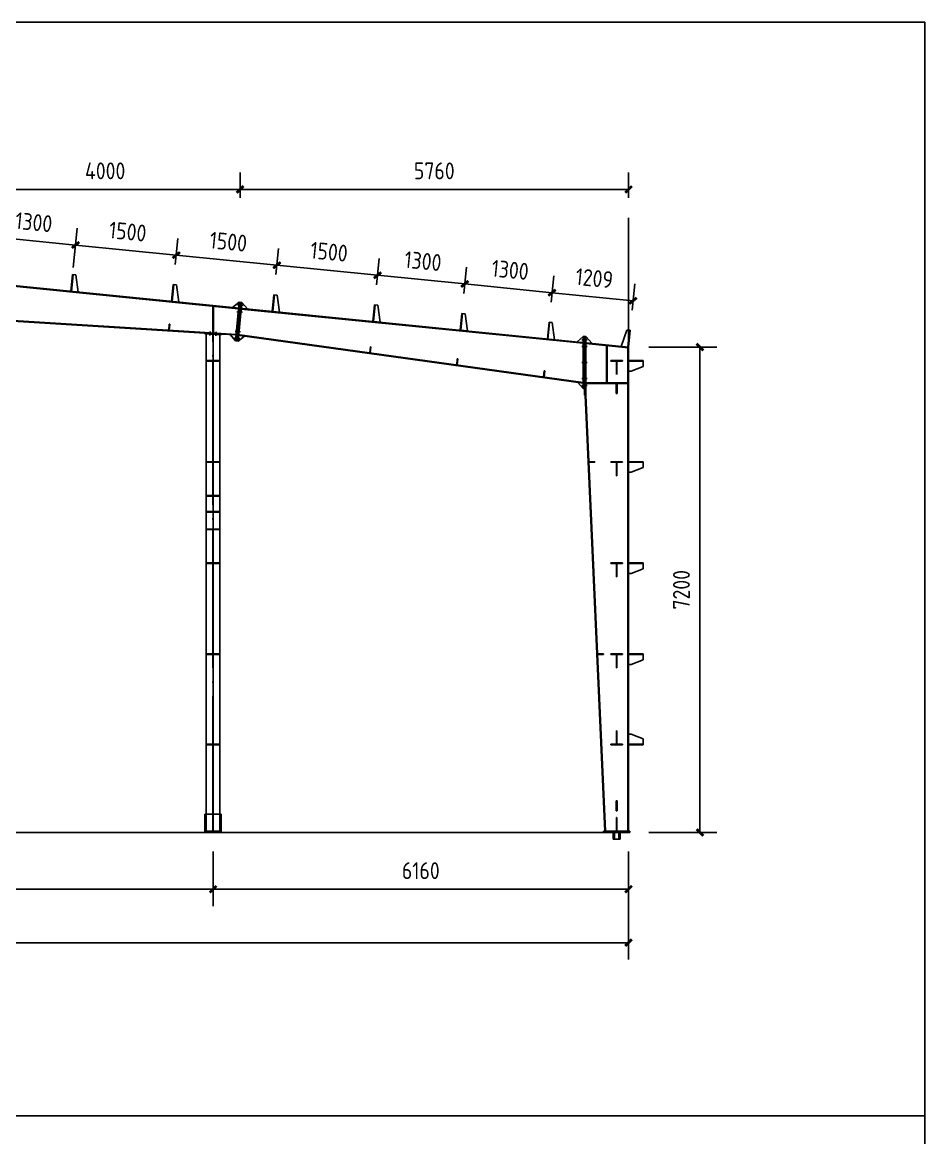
# Model space of a CAD drawing. Extents: x 810015 to 1451442, y -271755 to 145013.
# Drawn here: x 1269975 to 1283356, y -2031 to 14515 of the extents above; entities that cross this region are included whole.
import ezdxf

# ---------------------------------------------------------------- set-up
doc = ezdxf.new("R2010")
doc.units = 0
doc.header["$LTSCALE"] = 1000
doc.header["$MEASUREMENT"] = 0
doc.linetypes.add('DOTE', pattern=[2.42, 2, -0.2, 0.02, -0.2])
doc.layers.add('DOTE', color=1, linetype='Continuous')
doc.styles.get("Standard").update_dxf_attribs({"font": 'gbenor.shx', "bigfont": 'gbcbig.shx'})
doc.dimstyles.get("Standard").update_dxf_attribs({"dimscale": 100, "dimtxt": 2.5, "dimasz": 1, "dimexe": 2.5, "dimexo": 3, "dimgap": 1.5, "dimtad": 1, "dimdec": 0, "dimzin": 0, "dimdsep": 46, "dimtxsty": 'Standard', "dimblk": 'ARCHTICK', "dimcen": 0.09, "dimadec": 0, "dimazin": 0, "dimtfac": 1, "dimtdec": 0, "dimtix": 1, "dimtmove": 2, "dimatfit": 3, "dimfxl": 1, "dimtolj": 1, "dimtzin": 0, "dimarcsym": 0})

# ---------------------------------------------------------------- blocks, each defined once
blk = doc.blocks.new('_ArchTick')
at = {"color": 0, "linetype": 'ByBlock', "const_width": 0.4}
blk.add_lwpolyline([(-0.5, -0.5), (0.5, 0.5)], dxfattribs=at)
blk = doc.blocks.new('*D7')
at = {"color": 0, "lineweight": -2}
for p, q in [((1269204, 11913), (1269204, 12286)), ((1273204, 11913), (1273204, 12286)), ((1269204, 12036), (1273204, 12036))]:
    blk.add_line(p, q, dxfattribs=at)
at = {"layer": 'Defpoints', "color": 0}
for p in [(1273204, 12036), (1269204, 11613), (1273204, 11613)]:
    blk.add_point(p, dxfattribs=at)
at = {"color": 0, "lineweight": -2, "xscale": 100, "yscale": 100, "zscale": 100, "rotation": 180}
blk.add_blockref('_ArchTick', (1269204, 12036), dxfattribs=at)
at = {"color": 0, "lineweight": -2, "xscale": 100, "yscale": 100, "zscale": 100}
blk.add_blockref('_ArchTick', (1273204, 12036), dxfattribs=at)
at = {"color": 0, "insert": (1271204, 12311), "char_height": 250, "attachment_point": 5}
blk.add_mtext('\\A1;4000', dxfattribs=at)
blk = doc.blocks.new('*D448')
at = {"color": 0, "lineweight": -2}
for p, q in [((1273204, 11913), (1273204, 12286)), ((1278964, 11913), (1278964, 12286)), ((1273204, 12036), (1278964, 12036))]:
    blk.add_line(p, q, dxfattribs=at)
at = {"layer": 'Defpoints', "color": 0}
for p in [(1278964, 12036), (1273204, 11613), (1278964, 11613)]:
    blk.add_point(p, dxfattribs=at)
at = {"color": 0, "lineweight": -2, "xscale": 100, "yscale": 100, "zscale": 100, "rotation": 180}
blk.add_blockref('_ArchTick', (1273204, 12036), dxfattribs=at)
at = {"color": 0, "lineweight": -2, "xscale": 100, "yscale": 100, "zscale": 100}
blk.add_blockref('_ArchTick', (1278964, 12036), dxfattribs=at)
at = {"color": 0, "insert": (1276084, 12311), "char_height": 250, "attachment_point": 5}
blk.add_mtext('\\A1;5760', dxfattribs=at)
blk = doc.blocks.new('*D487')
at = {"color": 0, "lineweight": -2}
for p, q in [((1269433, 10952), (1269496, 11589)), ((1270731, 10876), (1270790, 11459)), ((1269471, 11340), (1270765, 11211))]:
    blk.add_line(p, q, dxfattribs=at)
at = {"layer": 'Defpoints', "color": 0}
for p in [(1270765, 11211), (1269403, 10653), (1270702, 10577)]:
    blk.add_point(p, dxfattribs=at)
at = {"color": 0, "lineweight": -2, "xscale": 100, "yscale": 100, "zscale": 100}
for p, rotation in [((1269471, 11340), 174.2894068627425), ((1270765, 11211), 354.2894068627426)]:
    blk.add_blockref('_ArchTick', p, dxfattribs=dict(at, rotation=rotation))
at = {"color": 0, "insert": (1270146, 11549), "char_height": 250, "attachment_point": 5, "rotation": 354.2894}
blk.add_mtext('\\A1;1300', dxfattribs=at)
blk = doc.blocks.new('*D494')
at = {"color": 0, "lineweight": -2}
for p, q in [((1270751, 11071), (1270790, 11459)), ((1272244, 10922), (1272282, 11310)), ((1270765, 11211), (1272258, 11061))]:
    blk.add_line(p, q, dxfattribs=at)
at = {"layer": 'Defpoints', "color": 0}
for p in [(1272258, 11061), (1270721, 10772), (1272214, 10623)]:
    blk.add_point(p, dxfattribs=at)
at = {"color": 0, "lineweight": -2, "xscale": 100, "yscale": 100, "zscale": 100}
for p, rotation in [((1270765, 11211), 174.2894068624875), ((1272258, 11061), 354.2894068624875)]:
    blk.add_blockref('_ArchTick', p, dxfattribs=dict(at, rotation=rotation))
at = {"color": 0, "insert": (1271539, 11410), "char_height": 250, "attachment_point": 5, "rotation": 354.2894}
blk.add_mtext('\\A1;1500', dxfattribs=at)
blk = doc.blocks.new('*D495')
at = {"color": 0, "lineweight": -2}
for p, q in [((1272244, 10922), (1272282, 11310)), ((1273736, 10772), (1273775, 11161)), ((1272258, 11061), (1273750, 10912))]:
    blk.add_line(p, q, dxfattribs=at)
at = {"layer": 'Defpoints', "color": 0}
for p in [(1273750, 10912), (1272214, 10623), (1273706, 10474)]:
    blk.add_point(p, dxfattribs=at)
at = {"color": 0, "lineweight": -2, "xscale": 100, "yscale": 100, "zscale": 100}
for p, rotation in [((1272258, 11061), 174.2894068627425), ((1273750, 10912), 354.2894068627426)]:
    blk.add_blockref('_ArchTick', p, dxfattribs=dict(at, rotation=rotation))
at = {"color": 0, "insert": (1273031, 11260), "char_height": 250, "attachment_point": 5, "rotation": 354.2894}
blk.add_mtext('\\A1;1500', dxfattribs=at)
blk = doc.blocks.new('*D496')
at = {"color": 0, "lineweight": -2}
for p, q in [((1273736, 10772), (1273775, 11161)), ((1275229, 10623), (1275267, 11012)), ((1273750, 10912), (1275243, 10763))]:
    blk.add_line(p, q, dxfattribs=at)
at = {"layer": 'Defpoints', "color": 0}
for p in [(1275243, 10763), (1273706, 10474), (1275199, 10325)]:
    blk.add_point(p, dxfattribs=at)
at = {"color": 0, "lineweight": -2, "xscale": 100, "yscale": 100, "zscale": 100}
for p, rotation in [((1273750, 10912), 174.2894068627425), ((1275243, 10763), 354.2894068627426)]:
    blk.add_blockref('_ArchTick', p, dxfattribs=dict(at, rotation=rotation))
at = {"color": 0, "insert": (1274524, 11111), "char_height": 250, "attachment_point": 5, "rotation": 354.2894}
blk.add_mtext('\\A1;1500', dxfattribs=at)
blk = doc.blocks.new('*D461')
at = {"color": 0, "lineweight": -2}
for p, q in [((1275229, 10623), (1275267, 11012)), ((1275243, 10763), (1276536, 10634)), ((1276522, 10494), (1276561, 10882))]:
    blk.add_line(p, q, dxfattribs=at)
at = {"layer": 'Defpoints', "color": 0}
for p in [(1276536, 10634), (1275199, 10325), (1276492, 10195)]:
    blk.add_point(p, dxfattribs=at)
at = {"color": 0, "lineweight": -2, "xscale": 100, "yscale": 100, "zscale": 100}
for p, rotation in [((1275243, 10763), 174.2894068627425), ((1276536, 10634), 354.2894068627426)]:
    blk.add_blockref('_ArchTick', p, dxfattribs=dict(at, rotation=rotation))
at = {"color": 0, "insert": (1275917, 10972), "char_height": 250, "attachment_point": 5, "rotation": 354.2894}
blk.add_mtext('\\A1;1300', dxfattribs=at)
blk = doc.blocks.new('*D462')
at = {"color": 0, "lineweight": -2}
for p, q in [((1276522, 10494), (1276561, 10882)), ((1276536, 10634), (1277830, 10504)), ((1277816, 10364), (1277855, 10753))]:
    blk.add_line(p, q, dxfattribs=at)
at = {"layer": 'Defpoints', "color": 0}
for p in [(1277830, 10504), (1276492, 10195), (1277786, 10066)]:
    blk.add_point(p, dxfattribs=at)
at = {"color": 0, "lineweight": -2, "xscale": 100, "yscale": 100, "zscale": 100}
for p, rotation in [((1276536, 10634), 174.2894068627425), ((1277830, 10504), 354.2894068627426)]:
    blk.add_blockref('_ArchTick', p, dxfattribs=dict(at, rotation=rotation))
at = {"color": 0, "insert": (1277210, 10842), "char_height": 250, "attachment_point": 5, "rotation": 354.2894}
blk.add_mtext('\\A1;1300', dxfattribs=at)
blk = doc.blocks.new('*D463')
at = {"color": 0, "lineweight": -2}
for p, q in [((1277816, 10364), (1277855, 10753)), ((1279018, 10244), (1279057, 10633)), ((1277830, 10504), (1279032, 10384))]:
    blk.add_line(p, q, dxfattribs=at)
at = {"layer": 'Defpoints', "color": 0}
for p in [(1279032, 10384), (1277786, 10066), (1278989, 9946)]:
    blk.add_point(p, dxfattribs=at)
at = {"color": 0, "lineweight": -2, "xscale": 100, "yscale": 100, "zscale": 100}
for p, rotation in [((1277830, 10504), 174.2894068627425), ((1279032, 10384), 354.2894068627426)]:
    blk.add_blockref('_ArchTick', p, dxfattribs=dict(at, rotation=rotation))
at = {"color": 0, "insert": (1278458, 10718), "char_height": 250, "attachment_point": 5, "rotation": 354.2894}
blk.add_mtext('\\A1;1209', dxfattribs=at)
blk = doc.blocks.new('*D464')
at = {"color": 0, "lineweight": -2}
for p, q in [((1259444, 2217), (1259444, 612)), ((1278964, 2217), (1278964, 612)), ((1259444, 862), (1278964, 862))]:
    blk.add_line(p, q, dxfattribs=at)
at = {"layer": 'Defpoints', "color": 0}
for p in [(1259444, 2517), (1278964, 2517), (1278964, 862)]:
    blk.add_point(p, dxfattribs=at)
at = {"color": 0, "lineweight": -2, "xscale": 100, "yscale": 100, "zscale": 100, "rotation": 180}
blk.add_blockref('_ArchTick', (1259444, 862), dxfattribs=at)
at = {"color": 0, "lineweight": -2, "xscale": 100, "yscale": 100, "zscale": 100}
blk.add_blockref('_ArchTick', (1278964, 862), dxfattribs=at)
at = {"color": 0, "insert": (1269204, 1137), "char_height": 250, "attachment_point": 5}
blk.add_mtext('\\A1;19520', dxfattribs=at)
blk = doc.blocks.new('*D465')
at = {"color": 0, "lineweight": -2}
for p, q in [((1279264, 9697), (1280274, 9697)), ((1280024, 2497), (1280024, 9697)), ((1279264, 2497), (1280274, 2497))]:
    blk.add_line(p, q, dxfattribs=at)
at = {"layer": 'Defpoints', "color": 0}
for p in [(1278964, 9697), (1280024, 9697), (1278964, 2497)]:
    blk.add_point(p, dxfattribs=at)
at = {"color": 0, "lineweight": -2, "xscale": 100, "yscale": 100, "zscale": 100}
for p, rotation in [((1280024, 9697), 90), ((1280024, 2497), 270)]:
    blk.add_blockref('_ArchTick', p, dxfattribs=dict(at, rotation=rotation))
at = {"color": 0, "insert": (1279749, 6097), "char_height": 250, "attachment_point": 5, "rotation": 90}
blk.add_mtext('\\A1;7200', dxfattribs=at)
blk = doc.blocks.new('*D467')
at = {"color": 0, "lineweight": -2}
for p, q in [((1265604, 2217), (1265604, 1405)), ((1272804, 2217), (1272804, 1405)), ((1265604, 1655), (1272804, 1655))]:
    blk.add_line(p, q, dxfattribs=at)
at = {"layer": 'Defpoints', "color": 0}
for p in [(1265604, 2517), (1272804, 2517), (1272804, 1655)]:
    blk.add_point(p, dxfattribs=at)
at = {"color": 0, "lineweight": -2, "xscale": 100, "yscale": 100, "zscale": 100, "rotation": 180}
blk.add_blockref('_ArchTick', (1265604, 1655), dxfattribs=at)
at = {"color": 0, "lineweight": -2, "xscale": 100, "yscale": 100, "zscale": 100}
blk.add_blockref('_ArchTick', (1272804, 1655), dxfattribs=at)
at = {"color": 0, "insert": (1269204, 1930), "char_height": 250, "attachment_point": 5}
blk.add_mtext('\\A1;7200', dxfattribs=at)
blk = doc.blocks.new('*D468')
at = {"color": 0, "lineweight": -2}
for p, q in [((1272804, 2217), (1272804, 1405)), ((1278964, 2217), (1278964, 1405)), ((1272804, 1655), (1278964, 1655))]:
    blk.add_line(p, q, dxfattribs=at)
at = {"layer": 'Defpoints', "color": 0}
for p in [(1272804, 2517), (1278964, 2517), (1278964, 1655)]:
    blk.add_point(p, dxfattribs=at)
at = {"color": 0, "lineweight": -2, "xscale": 100, "yscale": 100, "zscale": 100, "rotation": 180}
blk.add_blockref('_ArchTick', (1272804, 1655), dxfattribs=at)
at = {"color": 0, "lineweight": -2, "xscale": 100, "yscale": 100, "zscale": 100}
blk.add_blockref('_ArchTick', (1278964, 1655), dxfattribs=at)
at = {"color": 0, "insert": (1275884, 1930), "char_height": 250, "attachment_point": 5}
blk.add_mtext('\\A1;6160', dxfattribs=at)

msp = doc.modelspace()

# ---------------------------------------------------------------- linework, layer by layer
at = {"color": 2}
for p, q in [((1270721.1, 10772.4), (1270696.3, 10523.9)), ((1270729.1, 10771.6), (1270704.2, 10523.1)), ((1270768.9, 10767.6), (1270721.1, 10772.4)), ((1270803.7, 10513.2), (1270768.9, 10767.6)), ((1272213.7, 10623.2), (1272188.8, 10374.7)), ((1272213.7, 10623.2), (1272188.8, 10374.7)), ((1272221.6, 10622.4), (1272196.8, 10373.9)), ((1272261.4, 10618.4), (1272213.7, 10623.2)), ((1272296.3, 10363.9), (1272261.4, 10618.4)), ((1270704.2, 10523.1), (1270803.7, 10513.2)), ((1273706.2, 10473.9), (1273681.4, 10225.4)), ((1273706.2, 10473.9), (1273681.4, 10225.4)), ((1273714.2, 10473.1), (1273689.3, 10224.6)), ((1273754, 10469.1), (1273706.2, 10473.9)), ((1273788.8, 10214.7), (1273754, 10469.1)), ((1272196.8, 10373.9), (1272296.3, 10363.9)), ((1273192.9, 10364.7), (1273094.4, 10284.1)), ((1273192.9, 10364.7), (1273135.2, 9787.6)), ((1273212.8, 10362.7), (1273155.1, 9785.6)), ((1273248.1, 10313.9), (1273168.5, 10321.9)), ((1273232.7, 10360.7), (1273175, 9783.6)), ((1273227.1, 10305), (1273187.3, 10309)), ((1273229.3, 10326.9), (1273189.5, 10330.9)), ((1273232.7, 10360.7), (1273192.9, 10364.7)), ((1273203.9, 10273.2), (1273203.7, 10273.2)), ((1273313.3, 10262.2), (1273232.7, 10360.7)), ((1275198.8, 10324.7), (1275173.9, 10076.1)), ((1275198.8, 10324.7), (1275173.9, 10076.1)), ((1275206.7, 10323.9), (1275181.9, 10075.3)), ((1275246.6, 10319.9), (1275198.8, 10324.7)), ((1275281.4, 10065.4), (1275246.6, 10319.9)), ((1273238.2, 10214.4), (1273158.6, 10222.4)), ((1273217.2, 10205.5), (1273177.4, 10209.5)), ((1273219.4, 10227.4), (1273179.6, 10231.4)), ((1273689.3, 10224.6), (1273788.8, 10214.7)), ((1276492.3, 10195.3), (1276467.5, 9946.8)), ((1276492.3, 10195.3), (1276467.5, 9946.8)), ((1276500.3, 10194.5), (1276475.4, 9946)), ((1276540.1, 10190.5), (1276492.3, 10195.3)), ((1276574.9, 9936), (1276540.1, 10190.5)), ((1272155, 10036.5), (1272146.1, 9946.9)), ((1272155, 10036.5), (1272146.1, 9946.9)), ((1272162.9, 10035.4), (1272154, 9946.4)), ((1272162.9, 10035.4), (1272155, 10036.5)), ((1272756.8, 9868.6), (1272760.6, 9928.5)), ((1273209.2, 9924.9), (1273129.6, 9932.8)), ((1273190.4, 9937.8), (1273150.6, 9941.8)), ((1275181.9, 10075.3), (1275281.4, 10065.4)), ((1276475.4, 9946), (1276574.9, 9936)), ((1277785.9, 10065.9), (1277761, 9817.4)), ((1277785.9, 10065.9), (1277761, 9817.4)), ((1277793.8, 10065.1), (1277769, 9816.6)), ((1277833.6, 10061.2), (1277785.9, 10065.9)), ((1277868.5, 9806.7), (1277833.6, 10061.2)), ((1278856.3, 9707.9), (1278940.8, 9950.5)), ((1278940.8, 9950.5), (1278988.6, 9945.7)), ((1278980.6, 9946.5), (1278955.8, 9698)), ((1278988.6, 9945.7), (1278963.7, 9697.2)), ((1272683.2, 9893.2), (1272683.9, 9905.2)), ((1272922.7, 9878.2), (1272683.2, 9893.2)), ((1272923.4, 9888.2), (1272683.8, 9903.2)), ((1272683.9, 9905.2), (1272684.4, 9913.2)), ((1272924, 9898.2), (1272684.4, 9913.2)), ((1272747.1, 9889.2), (1272748.3, 9909.2)), ((1272757.4, 9878.6), (1272759.9, 9918.5)), ((1272769, 9887.9), (1272770.3, 9907.8)), ((1272803, 9885.7), (1272804.2, 9905.7)), ((1272836.9, 9883.6), (1272838.1, 9903.6)), ((1272846.6, 9863), (1272850.4, 9922.8)), ((1272847.3, 9872.9), (1272849.8, 9912.9)), ((1272858.9, 9882.2), (1272860.1, 9902.2)), ((1272922.7, 9878.2), (1272923.5, 9890.2)), ((1272923.5, 9890.2), (1272924, 9898.2)), ((1273055, 9882), (1273135.2, 9787.6)), ((1273199.3, 9825.4), (1273119.7, 9833.3)), ((1273175, 9783.6), (1273135.2, 9787.6)), ((1273178.3, 9816.4), (1273138.5, 9820.4)), ((1273180.5, 9838.3), (1273140.7, 9842.3)), ((1273188.2, 9915.9), (1273148.4, 9919.9)), ((1273270.7, 9858.9), (1273175, 9783.6)), ((1277769, 9816.6), (1277868.5, 9806.7)), ((1278202.4, 9773.3), (1278291.6, 9854.1)), ((1278351.6, 9807.1), (1278271.6, 9807.1)), ((1278331.6, 9854.1), (1278291.6, 9854.1)), ((1278291.6, 9854.1), (1278291.6, 9084.1)), ((1278331.6, 9818.1), (1278291.6, 9818.1)), ((1278331.6, 9796.1), (1278291.6, 9796.1)), ((1278311.6, 9854.1), (1278311.6, 8984.1)), ((1278311.6, 9159.1), (1278311.6, 9762.1)), ((1278331.6, 8984.1), (1278331.6, 9854.1)), ((1278424.8, 9751.1), (1278331.6, 9854.1)), ((1275136.5, 9701.9), (1275127.5, 9612.2)), ((1275136.5, 9701.9), (1275127.5, 9612.2)), ((1275135.5, 9611.1), (1275127.5, 9612.2)), ((1275144.4, 9700.8), (1275135.5, 9611.1)), ((1275144.4, 9700.8), (1275136.5, 9701.9)), ((1278351.6, 9707.1), (1278271.6, 9707.1)), ((1278331.6, 9718.1), (1278291.6, 9718.1)), ((1278331.6, 9707.1), (1278291.6, 9707.1)), ((1278331.6, 9696.1), (1278291.6, 9696.1)), ((1278331.6, 9760.4), (1278963.7, 9697.2)), ((1278331.6, 9750.3), (1278963.7, 9687.1)), ((1278637.6, 9169), (1278637.6, 9719.7)), ((1278647.6, 9169), (1278647.6, 9718.7)), ((1278955.8, 9698), (1278856.3, 9707.9)), ((1272718.7, 9489.2), (1272718.7, 9497.2)), ((1272718.7, 9497.2), (1272803.7, 9497.2)), ((1272888.7, 9489.2), (1272718.7, 9489.2)), ((1272803.7, 9489.2), (1272799.7, 9489.2)), ((1272799.7, 9489.2), (1272799.7, 9289.2)), ((1272803.7, 9497.2), (1272888.7, 9497.2)), ((1272807.7, 9289.2), (1272807.7, 9489.2)), ((1272888.7, 9497.2), (1272888.7, 9489.2)), ((1276425.1, 9522.7), (1276416.1, 9433.1)), ((1276424, 9432), (1276416.1, 9433.1)), ((1276433, 9521.6), (1276424, 9432)), ((1276433, 9521.6), (1276425.1, 9522.7)), ((1278351.6, 9468.1), (1278271.6, 9468.1)), ((1278331.6, 9479.1), (1278291.6, 9479.1)), ((1278331.6, 9468.1), (1278291.6, 9468.1)), ((1278331.6, 9457.1), (1278291.6, 9457.1)), ((1278703.7, 9489.2), (1278703.7, 9497.2)), ((1278703.7, 9497.2), (1278788.7, 9497.2)), ((1278703.7, 9489.2), (1278703.7, 9497.2)), ((1278873.7, 9489.2), (1278703.7, 9489.2)), ((1278788.7, 9489.2), (1278784.7, 9489.2)), ((1278784.7, 9489.2), (1278784.7, 9289.2)), ((1278788.7, 9497.2), (1278873.7, 9497.2)), ((1278792.7, 9289.2), (1278792.7, 9489.2)), ((1278873.7, 9497.2), (1278873.7, 9489.2)), ((1278963.7, 9497.2), (1279183.7, 9497.2)), ((1279183.7, 9489.2), (1278963.7, 9489.2)), ((1278963.7, 9489.2), (1278963.7, 9339.2)), ((1279183.7, 9497.2), (1279183.7, 9489.2)), ((1279183.7, 9489.2), (1279183.7, 9409.2)), ((1277713.6, 9343.6), (1277704.7, 9253.9)), ((1277721.6, 9342.5), (1277712.6, 9252.8)), ((1277721.6, 9342.5), (1277713.6, 9343.6)), ((1278963.7, 9339.2), (1279003.7, 9339.2)), ((1279183.7, 9409.2), (1279003.7, 9339.2)), ((1277712.6, 9252.8), (1277704.7, 9253.9)), ((1278291.6, 9084.1), (1278214.2, 9173)), ((1278351.6, 9229.1), (1278271.6, 9229.1)), ((1278351.6, 9129.1), (1278271.6, 9129.1)), ((1278331.6, 9240.1), (1278291.6, 9240.1)), ((1278331.6, 9229.1), (1278291.6, 9229.1)), ((1278331.6, 9218.1), (1278291.6, 9218.1)), ((1278331.6, 9140.1), (1278291.6, 9140.1)), ((1278331.6, 9129.1), (1278291.6, 9129.1)), ((1278331.6, 9118.1), (1278291.6, 9118.1)), ((1278331.6, 9169), (1278953.7, 9169)), ((1278331.6, 9169), (1278455.8, 9169)), ((1278331.6, 9168.9), (1278431.6, 9168.9)), ((1278331.6, 9168.9), (1278431.6, 9168.9)), ((1278331.6, 9159), (1278953.7, 9159)), ((1278291.6, 9084.1), (1278311.6, 9084.1)), ((1278311.6, 8984.1), (1278331.6, 8984.1)), ((1272800.7, 7997.2), (1272710.7, 7997.2)), ((1272710.7, 7997.2), (1272710.7, 7989.2)), ((1272710.7, 7989.2), (1272800.7, 7989.2)), ((1272718.7, 7997.2), (1272803.7, 7997.2)), ((1272718.7, 7989.2), (1272718.7, 7997.2)), ((1272888.7, 7989.2), (1272718.7, 7989.2)), ((1272799.7, 7989.2), (1272799.7, 7789.2)), ((1272803.7, 7997.2), (1272888.7, 7997.2)), ((1272806.7, 7997.2), (1272896.7, 7997.2)), ((1272896.7, 7989.2), (1272806.7, 7989.2)), ((1272807.7, 7789.2), (1272807.7, 7989.2)), ((1272896.7, 7997.2), (1272896.7, 7989.2)), ((1278376.1, 7997.2), (1278466.1, 7997.2)), ((1278466.1, 7989.2), (1278376.4, 7989.2)), ((1278466.1, 7997.2), (1278466.1, 7989.2)), ((1278703.7, 7997.2), (1278788.7, 7997.2)), ((1278703.7, 7989.2), (1278703.7, 7997.2)), ((1278873.7, 7989.2), (1278703.7, 7989.2)), ((1278784.7, 7989.2), (1278784.7, 7789.2)), ((1278788.7, 7997.2), (1278873.7, 7997.2)), ((1278792.7, 7789.2), (1278792.7, 7989.2)), ((1278873.7, 7997.2), (1278873.7, 7989.2)), ((1278963.7, 7997.2), (1279183.7, 7997.2)), ((1278963.7, 7989.2), (1278963.7, 7839.2)), ((1278963.7, 7989.2), (1278963.7, 7839.2)), ((1279183.7, 7989.2), (1278963.7, 7989.2)), ((1279183.7, 7997.2), (1279183.7, 7989.2)), ((1279183.7, 7989.2), (1279183.7, 7909.2)), ((1272799.7, 7789.2), (1272807.7, 7789.2)), ((1278784.7, 7789.2), (1278792.7, 7789.2)), ((1278963.7, 7839.2), (1279003.7, 7839.2)), ((1279183.7, 7909.2), (1279003.7, 7839.2)), ((1272718.7, 6997.2), (1272803.7, 6997.2)), ((1272718.7, 6989.2), (1272718.7, 6997.2)), ((1272718.7, 6997.2), (1272803.7, 6997.2)), ((1272888.7, 6989.2), (1272718.7, 6989.2)), ((1272803.7, 6989.2), (1272799.7, 6989.2)), ((1272799.7, 6989.2), (1272799.7, 6789.2)), ((1272803.7, 6997.2), (1272888.7, 6997.2)), ((1272807.7, 6789.2), (1272807.7, 6989.2)), ((1272888.7, 6997.2), (1272888.7, 6989.2)), ((1272799.7, 6789.2), (1272807.7, 6789.2)), ((1272718.7, 6489.2), (1272718.7, 6497.2)), ((1272718.7, 6497.2), (1272803.7, 6497.2)), ((1272888.7, 6489.2), (1272718.7, 6489.2)), ((1272803.7, 6489.2), (1272799.7, 6489.2)), ((1272799.7, 6489.2), (1272799.7, 6289.2)), ((1272803.7, 6497.2), (1272888.7, 6497.2)), ((1272807.7, 6289.2), (1272807.7, 6489.2)), ((1272888.7, 6497.2), (1272888.7, 6489.2)), ((1278703.7, 6489.2), (1278703.7, 6497.2)), ((1278703.7, 6497.2), (1278788.7, 6497.2)), ((1278873.7, 6489.2), (1278703.7, 6489.2)), ((1278788.7, 6489.2), (1278784.7, 6489.2)), ((1278784.7, 6489.2), (1278784.7, 6289.2)), ((1278788.7, 6497.2), (1278873.7, 6497.2)), ((1278792.7, 6289.2), (1278792.7, 6489.2)), ((1278873.7, 6497.2), (1278873.7, 6489.2)), ((1278963.7, 6497.2), (1279183.7, 6497.2)), ((1279183.7, 6489.2), (1278963.7, 6489.2)), ((1278963.7, 6489.2), (1278963.7, 6339.2)), ((1279183.7, 6497.2), (1279183.7, 6489.2)), ((1279183.7, 6489.2), (1279183.7, 6409.2)), ((1272799.7, 6289.2), (1272807.7, 6289.2)), ((1278784.7, 6289.2), (1278792.7, 6289.2)), ((1278963.7, 6339.2), (1279003.7, 6339.2)), ((1279183.7, 6409.2), (1279003.7, 6339.2)), ((1272800.7, 5147.2), (1272710.7, 5147.2)), ((1272710.7, 5147.2), (1272710.7, 5139.2)), ((1272710.7, 5139.2), (1272800.7, 5139.2)), ((1272718.7, 5139.2), (1272718.7, 5147.2)), ((1272718.7, 5147.2), (1272803.7, 5147.2)), ((1272888.7, 5139.2), (1272718.7, 5139.2)), ((1272803.7, 5139.2), (1272799.7, 5139.2)), ((1272799.7, 5139.2), (1272799.7, 4939.2)), ((1272803.7, 5147.2), (1272888.7, 5147.2)), ((1272806.7, 5147.2), (1272896.7, 5147.2)), ((1272896.7, 5139.2), (1272806.7, 5139.2)), ((1272807.7, 4939.2), (1272807.7, 5139.2)), ((1272888.7, 5147.2), (1272888.7, 5139.2)), ((1272896.7, 5147.2), (1272896.7, 5139.2)), ((1278504.4, 5147.2), (1278594.4, 5147.2)), ((1278594.4, 5139.2), (1278504.8, 5139.2)), ((1278594.4, 5147.2), (1278594.4, 5139.2)), ((1278703.7, 5139.2), (1278703.7, 5147.2)), ((1278703.7, 5147.2), (1278788.7, 5147.2)), ((1278873.7, 5139.2), (1278703.7, 5139.2)), ((1278788.7, 5139.2), (1278784.7, 5139.2)), ((1278784.7, 5139.2), (1278784.7, 4939.2)), ((1278788.7, 5147.2), (1278873.7, 5147.2)), ((1278792.7, 4939.2), (1278792.7, 5139.2)), ((1278873.7, 5147.2), (1278873.7, 5139.2)), ((1278963.7, 5147.2), (1279183.7, 5147.2)), ((1279183.7, 5139.2), (1278963.7, 5139.2)), ((1278963.7, 5139.2), (1278963.7, 4989.2)), ((1279183.7, 5147.2), (1279183.7, 5139.2)), ((1279183.7, 5139.2), (1279183.7, 5059.2)), ((1278963.7, 4989.2), (1279003.7, 4989.2)), ((1279183.7, 5059.2), (1279003.7, 4989.2)), ((1272799.7, 4939.2), (1272807.7, 4939.2)), ((1278784.7, 4939.2), (1278792.7, 4939.2)), ((1272799.7, 3805.2), (1272799.7, 4005.2)), ((1272799.7, 4005.2), (1272807.7, 4005.2)), ((1272807.7, 4005.2), (1272807.7, 3805.2)), ((1278784.7, 3805.2), (1278784.7, 4005.2)), ((1278784.7, 4005.2), (1278792.7, 4005.2)), ((1278792.7, 4005.2), (1278792.7, 3805.2)), ((1278963.7, 3805.2), (1278963.7, 3955.2)), ((1278963.7, 3955.2), (1279003.7, 3955.2)), ((1279183.7, 3885.2), (1279003.7, 3955.2)), ((1279183.7, 3805.2), (1279183.7, 3885.2)), ((1272888.7, 3805.2), (1272718.7, 3805.2)), ((1272718.7, 3805.2), (1272718.7, 3797.2)), ((1272718.7, 3797.2), (1272803.7, 3797.2)), ((1272803.7, 3797.2), (1272888.7, 3797.2)), ((1272888.7, 3797.2), (1272888.7, 3805.2)), ((1278873.7, 3805.2), (1278703.7, 3805.2)), ((1278703.7, 3805.2), (1278703.7, 3797.2)), ((1278703.7, 3797.2), (1278788.7, 3797.2)), ((1278788.7, 3797.2), (1278873.7, 3797.2)), ((1278873.7, 3797.2), (1278873.7, 3805.2)), ((1279183.7, 3805.2), (1278963.7, 3805.2)), ((1278963.7, 3797.2), (1279183.7, 3797.2)), ((1279183.7, 3797.2), (1279183.7, 3805.2)), ((1272683.7, 2517.2), (1272683.7, 2767.2)), ((1272683.7, 2767.2), (1272923.7, 2767.2)), ((1272923.7, 2767.2), (1272923.7, 2517.2)), ((1278792.7, 2717.2), (1278784.7, 2717.2)), ((1278784.7, 2717.2), (1278784.7, 2517.2)), ((1278792.7, 2517.2), (1278792.7, 2717.2)), ((1272683.7, 2497.2), (1272683.7, 2517.2)), ((1272683.7, 2517.2), (1272923.7, 2517.2)), ((1272803.7, 2497.2), (1272683.7, 2497.2)), ((1272923.7, 2497.2), (1272803.7, 2497.2)), ((1272923.7, 2517.2), (1272923.7, 2497.2)), ((1278983.7, 2517.2), (1278593.7, 2517.2)), ((1278593.7, 2517.2), (1278593.7, 2497.2)), ((1278593.7, 2497.2), (1278983.7, 2497.2)), ((1278963.7, 2497.2), (1278983.7, 2497.2)), ((1278983.7, 2497.2), (1278983.7, 2517.2))]:
    msp.add_line(p, q, dxfattribs=at)
for p, q in [((1269202.7, 10663.2), (1273183, 10265.2)), ((1269203.7, 10673.2), (1278963.7, 9697.2)), ((1269203.7, 10673.2), (1273184, 10275.1)), ((1270701.6, 10577.4), (1270696.3, 10523.9)), ((1272194.2, 10428.1), (1272188.8, 10374.7)), ((1273203.7, 10273.2), (1273203.9, 10273.2)), ((1273222.8, 10261.2), (1278291.6, 9754.3)), ((1273223.8, 10271.2), (1278315.8, 9762)), ((1273686.7, 10278.9), (1273681.4, 10225.4)), ((1272683.9, 9905.2), (1269203.7, 10123.2)), ((1272684.4, 9913.2), (1269204.2, 10131.2)), ((1275179.3, 10129.6), (1275173.9, 10076.1)), ((1276472.8, 10000.3), (1276467.5, 9946.8)), ((1272804.2, 9905.7), (1272803.7, 9905.7)), ((1273144.1, 9876.4), (1272923.5, 9890.2)), ((1273144.9, 9884.4), (1272924, 9898.2)), ((1278291.6, 9162.2), (1273164.1, 9875.1)), ((1278291.6, 9172.3), (1273165.4, 9885)), ((1277766.4, 9870.9), (1277761, 9817.4)), ((1278953.7, 2517.2), (1278953.7, 9688.1)), ((1278969.1, 9750.7), (1278963.7, 9697.2)), ((1278963.7, 2497.2), (1278963.7, 9697.2)), ((1278321.6, 8984.1), (1278612.8, 2517.2)), ((1278331.6, 8984.2), (1278622.8, 2517.2)), ((1278983.7, 2497.2), (1259423.7, 2497.2))]:
    msp.add_line(p, q)
at = {"color": 1}
for p, q in [((1278642.6, 9169), (1278642.6, 9719.2)), ((1278738.7, 2397.2), (1278738.7, 2497.2)), ((1278758.7, 2397.2), (1278758.7, 2497.2)), ((1278788.7, 2497.2), (1278788.7, 2517.2)), ((1278788.7, 2497.2), (1278788.7, 2517.2)), ((1278818.7, 2497.2), (1278818.7, 2397.2)), ((1278838.7, 2497.2), (1278838.7, 2397.2)), ((1278838.7, 2397.2), (1278738.7, 2397.2))]:
    msp.add_line(p, q, dxfattribs=at)
at = {"color": 2, "linetype": 'DOTE'}
for p, q in [((1272799.7, 9289.2), (1272807.7, 9289.2)), ((1272703.7, 7497.2), (1272800.7, 7497.2)), ((1272703.7, 7487.2), (1272800.7, 7487.2)), ((1272806.7, 7497.2), (1272903.7, 7497.2)), ((1272806.7, 7487.2), (1272903.7, 7487.2)), ((1272703.7, 7257.2), (1272800.7, 7257.2)), ((1272703.7, 7247.2), (1272800.7, 7247.2)), ((1272806.7, 7257.2), (1272903.7, 7257.2)), ((1272806.7, 7247.2), (1272903.7, 7247.2)), ((1278784.7, 2817.2), (1278788.7, 2817.2)), ((1278788.7, 2817.2), (1278792.7, 2817.2))]:
    msp.add_line(p, q, dxfattribs=at)
at = {"color": 4, "linetype": 'DOTE'}
for p, q in [((1278788.7, 9159), (1278782.7, 9159)), ((1278782.7, 9159), (1278782.7, 9009)), ((1278794.7, 9159), (1278782.7, 9159)), ((1278794.7, 9009), (1278794.7, 9159)), ((1278782.7, 9009), (1278794.7, 9009)), ((1278794.7, 2967.2), (1278782.7, 2967.2)), ((1278782.7, 2967.2), (1278782.7, 2817.2)), ((1278782.7, 2817.2), (1278788.7, 2817.2)), ((1278788.7, 2817.2), (1278794.7, 2817.2)), ((1278794.7, 2817.2), (1278794.7, 2967.2))]:
    msp.add_line(p, q, dxfattribs=at)
for points in [[(1255631.9, 14514.9), (1283356, 14514.9), (1283356, -1706.4), (1255631.9, -1706.4)], [(1255631.9, -1706.4), (1283356, -1706.4), (1283356, -17927.7), (1255631.9, -17927.7)]]:
    msp.add_lwpolyline(points, close=True)
at = {"layer": 'DOTE'}
for p, q in [((1278963.7, 2497.2), (1278963.7, 11613.4)), ((1272803.7, 2517.2), (1272803.7, 10303.1))]:
    msp.add_line(p, q, dxfattribs=at)
at = {"layer": 'DOTE', "color": 0, "linetype": 'DOTE'}
for p, q in [((1272798.7, 9905.9), (1272798.7, 10303.4)), ((1272808.7, 9905.5), (1272808.7, 10302.8)), ((1272800.7, 2517.2), (1272800.7, 9885.9)), ((1272806.7, 2517.2), (1272806.7, 9885.5))]:
    msp.add_line(p, q, dxfattribs=at)
at = {"layer": 'DOTE', "color": 0}
for p, q in [((1272703.7, 2517.2), (1272703.7, 9891.9)), ((1272903.7, 2517.2), (1272903.7, 9879.4))]:
    msp.add_line(p, q, dxfattribs=at)

# ---------------------------------------------------------------- dimensions: what is measured, and where the dimension line sits
at = {"color": 3}
for base, p1, p2, picture, middle in [((1273203.7, 12035.5), (1269203.7, 11613.4), (1273203.7, 11613.4), '*D7', (1271203.7, 12310.5)), ((1278963.7, 12035.5), (1273203.7, 11613.4), (1278963.7, 11613.4), '*D448', (1276083.7, 12310.5)), ((1278963.7, 862.3), (1259443.7, 2517.2), (1278963.7, 2517.2), '*D464', (1269203.7, 1137.3)), ((1272803.7, 1654.5), (1265603.7, 2517.2), (1272803.7, 2517.2), '*D467', (1269203.7, 1929.5)), ((1278963.7, 1654.5), (1272803.7, 2517.2), (1278963.7, 2517.2), '*D468', (1275883.7, 1929.5))]:
    dim = msp.add_linear_dim(base=base, p1=p1, p2=p2, dimstyle='Standard', dxfattribs=at)
    dim.commit()
    dim.dimension.update_dxf_attribs({"geometry": picture, "text_midpoint": middle})
for base, p1, p2, angle, picture, middle in [((1270764.9, 11210.7), (1269402.7, 10653.3), (1270701.6, 10577.4), 174.28941, '*D487', (1270145.5, 11549)), ((1273750.1, 10912.2), (1272213.7, 10623.2), (1273706.2, 10473.9), 174.28941, '*D495', (1273031.1, 11260.4)), ((1275242.6, 10762.9), (1273706.2, 10473.9), (1275198.8, 10324.7), 174.28941, '*D496', (1274523.7, 11111.2)), ((1276536.2, 10633.5), (1275198.8, 10324.7), (1276492.3, 10195.3), 174.28941, '*D461', (1275916.8, 10971.9)), ((1277829.7, 10504.2), (1276492.3, 10195.3), (1277785.9, 10065.9), 174.28941, '*D462', (1277210.3, 10842.5)), ((1279032.4, 10383.9), (1277785.9, 10065.9), (1278988.6, 9945.7), 174.28941, '*D463', (1278458.4, 10717.7)), ((1280024.3, 9697.2), (1278963.7, 2497.2), (1278963.7, 9697.2), 90, '*D465', (1279749.3, 6097.2))]:
    dim = msp.add_linear_dim(base=base, p1=p1, p2=p2, angle=angle, dimstyle='Standard', dxfattribs=at)
    dim.commit()
    dim.dimension.update_dxf_attribs({"geometry": picture, "text_midpoint": middle})
dim = msp.add_aligned_dim(p1=(1270721.1, 10772.4), p2=(1272213.7, 10623.2), distance=440.4, dimstyle='Standard', dxfattribs=at)
dim.commit()
dim.dimension.update_dxf_attribs({"geometry": '*D494', "text_midpoint": (1271538.6, 11409.7)})

doc.saveas('drawing.dxf')
